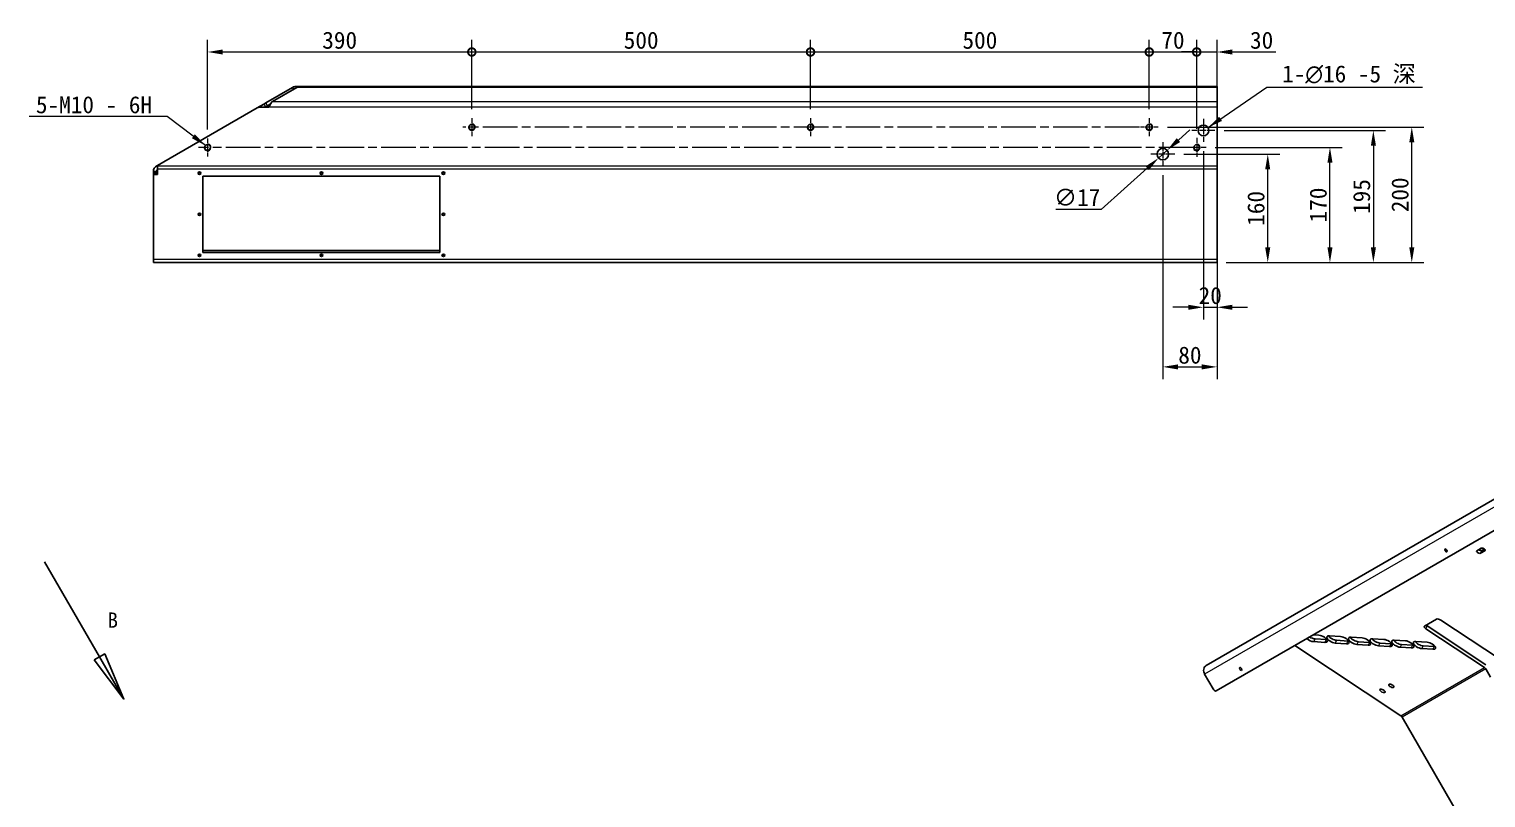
# Model space of a CAD drawing. Header units: millimetres. Extents: x 54 to 7520, y 49 to 5297.
# Drawn here: x 1819 to 3970, y 1290 to 2424 of the extents above; entities that cross this region are included whole.
import ezdxf

# ---------------------------------------------------------------- set-up
doc = ezdxf.new("R2010")
doc.units = ezdxf.units.MM
doc.header["$LTSCALE"] = 9
doc.linetypes.add('CHAIN', pattern=[0.3543, 0.2362, -0.0295, 0.0591, -0.0295])
for name, color, linetype, lineweight, true_color in [('中心标记 (ISO)', 1, 'CHAIN', 18, 0xff0000), ('剖切线 (ISO)', 7, 'CHAIN', 25, 0x008000), ('尺寸 (ISO)', 7, 'Continuous', 18, 0x008000), ('符号 (ISO)', 7, 'Continuous', 18, 0x008000)]:
    doc.layers.add(name, color=color, linetype=linetype, lineweight=lineweight, true_color=true_color)
doc.layers.add('可见 (ISO)', color=7, linetype='Continuous', lineweight=25)
doc.layers.add('可见窄的 (ISO)', color=7, linetype='Continuous', lineweight=18)
doc.styles.add('HZ_33', font='simfang.ttf')
doc.styles.add('最新国标', font='simfang.ttf')
doc.dimstyles.new('默认 (GB)', dxfattribs={"dimscale": 9, "dimtxt": 2.8, "dimasz": 2.5, "dimexe": 2, "dimexo": 1.5, "dimgap": 0.5, "dimtad": 1, "dimtoh": 1, "dimdsep": 46, "dimtxsty": '最新国标', "dimcen": 0.09, "dimdle": 10, "dimclrd": 256, "dimclre": 256, "dimclrt": 256, "dimazin": 2, "dimtfac": 0.535714, "dimtdec": 3, "dimtmove": 0, "dimatfit": 3, "dimfxl": 0, "dimtolj": 1, "dimlwd": -1, "dimlwe": -1, "dimarcsym": 0})
doc.dimstyles.new('默认 (GB)$7', dxfattribs={"dimscale": 9, "dimtxt": 2.8, "dimasz": 2.5, "dimexe": 2, "dimexo": 1.5, "dimgap": 0.5, "dimtad": 1, "dimtoh": 1, "dimdsep": 46, "dimtxsty": '最新国标', "dimcen": 0.09, "dimdle": 10, "dimclrd": 256, "dimclre": 256, "dimclrt": 256, "dimazin": 2, "dimtfac": 0.535714, "dimtdec": 3, "dimtmove": 0, "dimatfit": 3, "dimfxl": 0, "dimtolj": 1, "dimlwd": -1, "dimlwe": -1, "dimarcsym": 0})

# ---------------------------------------------------------------- blocks, each defined once
blk = doc.blocks.new('二维转换剖视图1')
at = {"layer": '剖切线 (ISO)', "linetype": 'Continuous'}
for p, q in [((204.7, 181.99), (213.7, 166.4)), ((214.57, 166.9), (212.83, 165.9)), ((212.83, 165.9), (217.7, 159.48)), ((213.7, 166.4), (217.7, 159.48)), ((217.7, 159.48), (214.57, 166.9))]:
    blk.add_line(p, q, dxfattribs=at)
at = {"layer": '剖切线 (ISO)', "linetype": 'Continuous', "flags": 128}
blk.add_lwpolyline([(212.83, 165.9), (217.7, 159.48), (214.57, 166.9), (212.83, 165.9)], dxfattribs=at)
at = {"layer": '剖切线 (ISO)'}
blk.add_solid([(212.83, 165.9), (217.7, 159.48), (214.57, 166.9), (212.83, 165.9)], dxfattribs=at)
at = {"layer": '剖切线 (ISO)', "insert": (215.03, 171.19), "char_height": 2.5, "attachment_point": 7, "style": 'HZ_33'}
blk.add_mtext('B', dxfattribs=at)
blk = doc.blocks.new('_DotSmall')
at = {"color": 0, "linetype": 'ByBlock', "const_width": 0.5}
blk.add_lwpolyline([(-0.0625, 0, 1), (0.0625, 0, 1)], format="xyb", close=True, dxfattribs=at)
blk = doc.blocks.new('*D71')
at = {"layer": 'Defpoints', "color": 0, "transparency": 16777216}
for p in [(2472.8, 2390.7), (2472.8, 2293), (2082.8, 2263)]:
    blk.add_point(p, dxfattribs=at)
at = {"layer": '尺寸 (ISO)', "color": 116, "true_color": 0x00803f, "transparency": 16777216}
for p, q in [((2082.8, 2276.5), (2082.8, 2408.7)), ((2472.8, 2306.5), (2472.8, 2408.7)), ((2105.3, 2390.7), (2472.8, 2390.7))]:
    blk.add_line(p, q, dxfattribs=at)
blk.add_solid([(2105.3, 2394.4), (2105.3, 2386.9), (2082.8, 2390.7)], dxfattribs=at)
at = {"layer": '尺寸 (ISO)', "color": 116, "true_color": 0x00803f, "transparency": 16777216, "xscale": 22.5, "yscale": 22.5, "zscale": 22.5}
blk.add_blockref('_DotSmall', (2472.8, 2390.7), dxfattribs=at)
at = {"layer": '尺寸 (ISO)', "transparency": 16777216, "insert": (2277.8, 2407.9), "char_height": 25.2, "attachment_point": 5, "style": '最新国标'}
blk.add_mtext('\\A1;390', dxfattribs=at)
blk = doc.blocks.new('*D72')
at = {"layer": 'Defpoints', "color": 0, "transparency": 16777216}
for p in [(3572.8, 2390.7), (3572.8, 2309), (3542.8, 2263.8)]:
    blk.add_point(p, dxfattribs=at)
at = {"layer": '尺寸 (ISO)', "color": 116, "true_color": 0x00803f, "transparency": 16777216}
for p, q in [((3542.8, 2277.3), (3542.8, 2408.7)), ((3572.8, 2322.5), (3572.8, 2408.7)), ((3542.8, 2390.7), (3520.3, 2390.7)), ((3542.8, 2390.7), (3572.8, 2390.7)), ((3595.3, 2390.7), (3659.7, 2390.7))]:
    blk.add_line(p, q, dxfattribs=at)
blk.add_solid([(3595.3, 2394.4), (3595.3, 2386.9), (3572.8, 2390.7)], dxfattribs=at)
at = {"layer": '尺寸 (ISO)', "color": 116, "true_color": 0x00803f, "transparency": 16777216, "xscale": 22.5, "yscale": 22.5, "zscale": 22.5}
blk.add_blockref('_DotSmall', (3542.8, 2390.7), dxfattribs=at)
at = {"layer": '尺寸 (ISO)', "transparency": 16777216, "insert": (3638.7, 2407.9), "char_height": 25.2, "attachment_point": 5, "style": '最新国标'}
blk.add_mtext('\\A1;30', dxfattribs=at)
blk = doc.blocks.new('*D73')
at = {"layer": 'Defpoints', "color": 0, "transparency": 16777216}
for p in [(3542.8, 2390.7), (3472.8, 2293), (3542.8, 2263.8)]:
    blk.add_point(p, dxfattribs=at)
at = {"layer": '尺寸 (ISO)', "color": 116, "true_color": 0x00803f, "transparency": 16777216}
for p, q in [((3472.8, 2306.5), (3472.8, 2408.7)), ((3542.8, 2277.3), (3542.8, 2408.7)), ((3472.8, 2390.7), (3542.8, 2390.7))]:
    blk.add_line(p, q, dxfattribs=at)
at = {"layer": '尺寸 (ISO)', "color": 116, "true_color": 0x00803f, "transparency": 16777216, "xscale": 22.5, "yscale": 22.5, "zscale": 22.5, "rotation": 180}
blk.add_blockref('_DotSmall', (3472.8, 2390.7), dxfattribs=at)
at = {"layer": '尺寸 (ISO)', "color": 116, "true_color": 0x00803f, "transparency": 16777216, "xscale": 22.5, "yscale": 22.5, "zscale": 22.5}
blk.add_blockref('_DotSmall', (3542.8, 2390.7), dxfattribs=at)
at = {"layer": '尺寸 (ISO)', "transparency": 16777216, "insert": (3507.8, 2407.9), "char_height": 25.2, "attachment_point": 5, "style": '最新国标'}
blk.add_mtext('\\A1;70', dxfattribs=at)
blk = doc.blocks.new('*D74')
at = {"layer": 'Defpoints', "color": 0, "transparency": 16777216}
for p in [(3472.8, 2390.7), (2972.8, 2293), (3472.8, 2293)]:
    blk.add_point(p, dxfattribs=at)
at = {"layer": '尺寸 (ISO)', "color": 116, "true_color": 0x00803f, "transparency": 16777216}
for p, q in [((2972.8, 2306.5), (2972.8, 2408.7)), ((3472.8, 2306.5), (3472.8, 2408.7)), ((2972.8, 2390.7), (3472.8, 2390.7))]:
    blk.add_line(p, q, dxfattribs=at)
at = {"layer": '尺寸 (ISO)', "color": 116, "true_color": 0x00803f, "transparency": 16777216, "xscale": 22.5, "yscale": 22.5, "zscale": 22.5, "rotation": 180}
blk.add_blockref('_DotSmall', (2972.8, 2390.7), dxfattribs=at)
at = {"layer": '尺寸 (ISO)', "color": 116, "true_color": 0x00803f, "transparency": 16777216, "xscale": 22.5, "yscale": 22.5, "zscale": 22.5}
blk.add_blockref('_DotSmall', (3472.8, 2390.7), dxfattribs=at)
at = {"layer": '尺寸 (ISO)', "transparency": 16777216, "insert": (3222.8, 2407.9), "char_height": 25.2, "attachment_point": 5, "style": '最新国标'}
blk.add_mtext('\\A1;500', dxfattribs=at)
blk = doc.blocks.new('*D75')
at = {"layer": 'Defpoints', "color": 0, "transparency": 16777216}
for p in [(2972.8, 2390.7), (2472.8, 2293), (2972.8, 2293)]:
    blk.add_point(p, dxfattribs=at)
at = {"layer": '尺寸 (ISO)', "color": 116, "true_color": 0x00803f, "transparency": 16777216}
for p, q in [((2472.8, 2306.5), (2472.8, 2408.7)), ((2972.8, 2306.5), (2972.8, 2408.7)), ((2472.8, 2390.7), (2972.8, 2390.7))]:
    blk.add_line(p, q, dxfattribs=at)
at = {"layer": '尺寸 (ISO)', "color": 116, "true_color": 0x00803f, "transparency": 16777216, "xscale": 22.5, "yscale": 22.5, "zscale": 22.5, "rotation": 180}
blk.add_blockref('_DotSmall', (2472.8, 2390.7), dxfattribs=at)
at = {"layer": '尺寸 (ISO)', "color": 116, "true_color": 0x00803f, "transparency": 16777216, "xscale": 22.5, "yscale": 22.5, "zscale": 22.5}
blk.add_blockref('_DotSmall', (2972.8, 2390.7), dxfattribs=at)
at = {"layer": '尺寸 (ISO)', "transparency": 16777216, "insert": (2722.8, 2407.9), "char_height": 25.2, "attachment_point": 5, "style": '最新国标'}
blk.add_mtext('\\A1;500', dxfattribs=at)
blk = doc.blocks.new('*D76')
at = {"layer": 'Defpoints', "color": 0, "transparency": 16777216}
for p in [(3492.8, 2222.3), (3572.8, 2084.8), (3572.8, 1925.8)]:
    blk.add_point(p, dxfattribs=at)
at = {"layer": '尺寸 (ISO)', "color": 116, "true_color": 0x00803f, "transparency": 16777216}
for p, q in [((3492.8, 2208.8), (3492.8, 1907.8)), ((3572.8, 2071.3), (3572.8, 1907.8)), ((3515.3, 1925.8), (3550.3, 1925.8))]:
    blk.add_line(p, q, dxfattribs=at)
for points in [[(3515.3, 1929.5), (3515.3, 1922), (3492.8, 1925.8)], [(3550.3, 1929.5), (3550.3, 1922), (3572.8, 1925.8)]]:
    blk.add_solid(points, dxfattribs=at)
at = {"layer": '尺寸 (ISO)', "transparency": 16777216, "insert": (3532.8, 1943), "char_height": 25.2, "attachment_point": 5, "style": '最新国标'}
blk.add_mtext('\\A1;80', dxfattribs=at)
blk = doc.blocks.new('*D77')
at = {"layer": 'Defpoints', "color": 0, "transparency": 16777216}
for p in [(3499.1, 2245.5), (3486.5, 2234.1)]:
    blk.add_point(p, dxfattribs=at)
at = {"layer": '尺寸 (ISO)', "color": 116, "true_color": 0x00803f, "transparency": 16777216}
for p, q in [((3515.9, 2260.6), (3532.6, 2275.6)), ((3499.1, 2245.5), (3486.5, 2234.1)), ((3469.8, 2219.1), (3402, 2158)), ((3402, 2158), (3335, 2158))]:
    blk.add_line(p, q, dxfattribs=at)
for points in [[(3513.3, 2263.4), (3518.4, 2257.8), (3499.1, 2245.5)], [(3467.3, 2221.9), (3472.3, 2216.3), (3486.5, 2234.1)]]:
    blk.add_solid(points, dxfattribs=at)
at = {"layer": '尺寸 (ISO)', "transparency": 16777216, "insert": (3366.3, 2176), "char_height": 25.2, "attachment_point": 5, "style": '最新国标'}
blk.add_mtext('\\A1;∅17', dxfattribs=at)
blk = doc.blocks.new('*D78')
at = {"layer": 'Defpoints', "color": 0, "transparency": 16777216}
for p in [(3510.3, 2239.8), (3647.7, 2239.8), (3572.8, 2079.8)]:
    blk.add_point(p, dxfattribs=at)
at = {"layer": '尺寸 (ISO)', "color": 116, "true_color": 0x00803f, "transparency": 16777216}
for p, q in [((3523.8, 2239.8), (3665.7, 2239.8)), ((3647.7, 2102.3), (3647.7, 2217.3)), ((3586.3, 2079.8), (3665.7, 2079.8))]:
    blk.add_line(p, q, dxfattribs=at)
for points in [[(3643.9, 2217.3), (3651.4, 2217.3), (3647.7, 2239.8)], [(3643.9, 2102.3), (3651.4, 2102.3), (3647.7, 2079.8)]]:
    blk.add_solid(points, dxfattribs=at)
at = {"layer": '尺寸 (ISO)', "transparency": 16777216, "insert": (3630.4, 2159.8), "char_height": 25.2, "attachment_point": 5, "rotation": 90, "style": '最新国标'}
blk.add_mtext('\\A1;160', dxfattribs=at)
blk = doc.blocks.new('*D79')
at = {"layer": 'Defpoints', "color": 0, "transparency": 16777216}
for p in [(3556.8, 2249.8), (3739.5, 2249.8), (3572.8, 2079.8)]:
    blk.add_point(p, dxfattribs=at)
at = {"layer": '尺寸 (ISO)', "color": 116, "true_color": 0x00803f, "transparency": 16777216}
for p, q in [((3570.3, 2249.8), (3757.5, 2249.8)), ((3739.5, 2102.3), (3739.5, 2227.3)), ((3586.3, 2079.8), (3757.5, 2079.8))]:
    blk.add_line(p, q, dxfattribs=at)
for points in [[(3735.8, 2227.3), (3743.3, 2227.3), (3739.5, 2249.8)], [(3735.8, 2102.3), (3743.3, 2102.3), (3739.5, 2079.8)]]:
    blk.add_solid(points, dxfattribs=at)
at = {"layer": '尺寸 (ISO)', "transparency": 16777216, "insert": (3722.3, 2164.8), "char_height": 25.2, "attachment_point": 5, "rotation": 90, "style": '最新国标'}
blk.add_mtext('\\A1;170', dxfattribs=at)
blk = doc.blocks.new('*D80')
at = {"layer": 'Defpoints', "color": 0, "transparency": 16777216}
for p in [(3486, 2279.8), (3860.3, 2279.8), (3572.8, 2079.8)]:
    blk.add_point(p, dxfattribs=at)
at = {"layer": '尺寸 (ISO)', "color": 116, "true_color": 0x00803f, "transparency": 16777216}
for p, q in [((3499.5, 2279.8), (3878.3, 2279.8)), ((3860.3, 2102.3), (3860.3, 2257.3)), ((3586.3, 2079.8), (3878.3, 2079.8))]:
    blk.add_line(p, q, dxfattribs=at)
for points in [[(3856.6, 2257.3), (3864.1, 2257.3), (3860.3, 2279.8)], [(3856.6, 2102.3), (3864.1, 2102.3), (3860.3, 2079.8)]]:
    blk.add_solid(points, dxfattribs=at)
at = {"layer": '尺寸 (ISO)', "transparency": 16777216, "insert": (3843.1, 2179.8), "char_height": 25.2, "attachment_point": 5, "rotation": 90, "style": '最新国标'}
blk.add_mtext('\\A1;200', dxfattribs=at)
blk = doc.blocks.new('*D112')
at = {"layer": 'Defpoints', "color": 0, "transparency": 16777216}
for p in [(3569.8, 2274.8), (3572.8, 2079.8), (3803.6, 2079.8)]:
    blk.add_point(p, dxfattribs=at)
at = {"layer": '尺寸 (ISO)', "color": 116, "true_color": 0x00803f, "transparency": 16777216}
for p, q in [((3583.3, 2274.8), (3821.6, 2274.8)), ((3803.6, 2252.3), (3803.6, 2102.3)), ((3586.3, 2079.8), (3821.6, 2079.8))]:
    blk.add_line(p, q, dxfattribs=at)
for points in [[(3799.9, 2252.3), (3807.4, 2252.3), (3803.6, 2274.8)], [(3799.9, 2102.3), (3807.4, 2102.3), (3803.6, 2079.8)]]:
    blk.add_solid(points, dxfattribs=at)
at = {"layer": '尺寸 (ISO)', "transparency": 16777216, "insert": (3786.4, 2177.3), "char_height": 25.2, "attachment_point": 5, "rotation": 90, "style": '最新国标'}
blk.add_mtext('\\A1;195', dxfattribs=at)
blk = doc.blocks.new('*D116')
at = {"layer": 'Defpoints', "color": 0, "transparency": 16777216}
for p in [(3552.8, 2257.8), (3572.8, 2222.5), (3572.8, 2013.8)]:
    blk.add_point(p, dxfattribs=at)
at = {"layer": '尺寸 (ISO)', "color": 116, "true_color": 0x00803f, "transparency": 16777216}
for p, q in [((3552.8, 2244.3), (3552.8, 1995.8)), ((3572.8, 2209), (3572.8, 1995.8)), ((3530.3, 2013.8), (3507.8, 2013.8)), ((3552.8, 2013.8), (3572.8, 2013.8)), ((3595.3, 2013.8), (3617.8, 2013.8))]:
    blk.add_line(p, q, dxfattribs=at)
for points in [[(3530.3, 2017.5), (3530.3, 2010), (3552.8, 2013.8)], [(3595.3, 2017.5), (3595.3, 2010), (3572.8, 2013.8)]]:
    blk.add_solid(points, dxfattribs=at)
at = {"layer": '尺寸 (ISO)', "transparency": 16777216, "insert": (3562.8, 2031), "char_height": 25.2, "attachment_point": 5, "style": '最新国标'}
blk.add_mtext('\\A1;20', dxfattribs=at)

msp = doc.modelspace()

# ---------------------------------------------------------------- linework, layer by layer
at = {"layer": '中心标记 (ISO)', "ltscale": 23.990969}
for p, q in [((3458.2757, 2279.8212), (2459.6349, 2279.8212)), ((3537.6992, 2249.8212), (2069.6349, 2249.8212))]:
    msp.add_line(p, q, dxfattribs=at)
at = {"layer": '中心标记 (ISO)', "ltscale": 3.256479}
for p, q in [((2472.8229, 2293.0092), (2472.8229, 2266.6332)), ((2986.0109, 2279.8212), (2959.6349, 2279.8212)), ((2972.8229, 2293.0092), (2972.8229, 2266.6332)), ((3486.0109, 2279.8212), (3459.6349, 2279.8212)), ((3472.8229, 2293.0092), (3472.8229, 2266.6332)), ((2082.8229, 2263.0092), (2082.8229, 2236.6332))]:
    msp.add_line(p, q, dxfattribs=at)
at = {"layer": '中心标记 (ISO)', "ltscale": 4.197795}
for p, q in [((3552.8229, 2291.8212), (3552.8229, 2257.8212)), ((3569.8229, 2274.8212), (3535.8229, 2274.8212))]:
    msp.add_line(p, q, dxfattribs=at)
at = {"layer": '中心标记 (ISO)', "ltscale": 3.45699}
for p, q in [((3542.8229, 2263.8212), (3542.8229, 2235.8212)), ((3556.8229, 2249.8212), (3528.8229, 2249.8212))]:
    msp.add_line(p, q, dxfattribs=at)
at = {"layer": '中心标记 (ISO)', "ltscale": 4.321262}
for p, q in [((3510.3229, 2239.8212), (3475.3229, 2239.8212)), ((3492.8229, 2257.3212), (3492.8229, 2222.3212))]:
    msp.add_line(p, q, dxfattribs=at)
at = {"layer": '可见 (ISO)'}
for p, q in [((2208.3484, 2338.4814), (2168.5879, 2315.5257)), ((2178.4031, 2317.7079), (2214.3839, 2338.4814)), ((2209.8572, 2335.868), (2208.3484, 2338.4814)), ((2213.3484, 2339.8212), (2214.3839, 2339.8212)), ((2213.3484, 2337.8836), (2213.3484, 2339.8212)), ((2214.3839, 2339.8212), (2214.3839, 2338.4814)), ((2214.3839, 2339.8212), (3572.8229, 2339.8212)), ((3572.8229, 2338.4814), (3572.8229, 2339.8212)), ((3572.8229, 2338.4814), (3572.8229, 2317.7079)), ((2156.2073, 2308.3778), (2008.8228, 2223.2853)), ((2165.7532, 2313.8891), (2156.2073, 2308.3778)), ((2173.4031, 2309.0477), (2158.7073, 2309.0477)), ((2165.7532, 2313.8891), (2168.5879, 2315.5257)), ((2167.3676, 2309.0477), (2168.2532, 2309.559)), ((2171.0879, 2311.1956), (2168.2532, 2309.559)), ((2175.8452, 2313.9422), (2171.0879, 2311.1956)), ((3572.8229, 2309.0477), (3572.8229, 2317.7079)), ((3572.8229, 2309.0477), (3572.8229, 2222.5007)), ((2007.8228, 2222.7079), (2008.8228, 2223.2853)), ((2008.8228, 2223.2853), (2008.8228, 2222.5007)), ((2008.8228, 2222.5007), (2008.8228, 2217.5007)), ((2008.8228, 2209.7064), (2008.8228, 2217.5007)), ((3572.8229, 2217.5007), (3572.8229, 2222.5007)), ((3572.8229, 2217.5007), (3572.8229, 2084.8212)), ((2002.8228, 2214.0477), (2002.8228, 2212.2064)), ((2002.8228, 2209.7064), (2002.8228, 2212.2064)), ((2008.8228, 2212.2064), (2002.8228, 2212.2064)), ((2002.8228, 2084.8212), (2002.8228, 2209.7064)), ((2008.8228, 2209.7064), (2002.8228, 2209.7064)), ((2007.8228, 2212.2064), (2007.8228, 2214.0477)), ((2075.8228, 2094.8693), (2075.8228, 2207.4526)), ((2075.8228, 2207.4526), (2425.8228, 2207.4526)), ((2425.8228, 2207.4526), (2425.8228, 2094.8693)), ((2075.8228, 2097.3693), (2425.8228, 2097.3693)), ((2425.8228, 2094.8693), (2075.8228, 2094.8693)), ((2002.8228, 2084.8212), (2002.8228, 2079.8212)), ((3572.8229, 2079.8212), (2002.8228, 2079.8212)), ((2012.8228, 2079.8212), (2042.8228, 2079.8212)), ((2042.8228, 2079.8212), (2042.8228, 2079.8212)), ((3532.8229, 2079.8212), (3532.8229, 2079.8212)), ((3532.8229, 2079.8212), (3562.8229, 2079.8212)), ((3572.8229, 2079.8212), (3572.8229, 2084.8212)), ((3556.9955, 1485.1053), (4134.071, 1818.28)), ((4151.4647, 1782.1342), (3571.6606, 1447.3841)), ((3956.1437, 1654.3933), (3962.6388, 1658.1433)), ((3963.7973, 1654.6989), (3967.4545, 1656.8104)), ((3968.2949, 1654.4089), (3961.7997, 1650.6589)), ((3879.0732, 1543.1701), (3896.8267, 1553.4201)), ((3903.0318, 1552.0027), (3989.7482, 1494.7479)), ((3715.0766, 1530.1854), (3723.144, 1529.6651)), ((3738.7241, 1528.6603), (3755.0832, 1527.6052)), ((3967.6645, 1481.9979), (3880.9482, 1539.2527)), ((3882.9458, 1543.2927), (3969.6621, 1486.0379)), ((3687.4859, 1514.2559), (3844.2559, 1410.7479)), ((3731.8425, 1519.0988), (3715.4834, 1520.1538)), ((3717.481, 1524.1939), (3733.8401, 1523.1388)), ((3763.7818, 1517.0389), (3747.4226, 1518.094)), ((3749.4202, 1522.134), (3765.7794, 1521.079)), ((3770.6634, 1526.6004), (3787.0225, 1525.5454)), ((3795.721, 1514.979), (3779.3619, 1516.0341)), ((3781.3595, 1520.0742), (3797.7186, 1519.0191)), ((3802.6026, 1524.5406), (3818.9617, 1523.4855)), ((3827.6603, 1512.9192), (3811.3012, 1513.9742)), ((3813.2988, 1518.0143), (3829.6579, 1516.9592)), ((3834.5419, 1522.4807), (3850.901, 1521.4257)), ((3859.5996, 1510.8593), (3843.2404, 1511.9144)), ((3845.238, 1515.9544), (3861.5972, 1514.8994)), ((3866.4811, 1520.4209), (3882.8403, 1519.3658)), ((3891.5388, 1508.7995), (3875.1797, 1509.8545)), ((3877.1773, 1513.8946), (3893.5364, 1512.8395)), ((3566.9955, 1450.4643), (3554.4955, 1472.1149)), ((3976.6542, 1467.5876), (3969.4169, 1480.1229)), ((4505.7455, 266.1744), (3846.0083, 1408.8729))]:
    msp.add_line(p, q, dxfattribs=at)
for centre, radius in [((2472.8229, 2279.8212), 4.188), ((2972.8229, 2279.8212), 4.188), ((3472.8229, 2279.8212), 4.188), ((3552.8229, 2274.8212), 8), ((2082.8229, 2249.8212), 4.188), ((3492.8229, 2239.8212), 8.5), ((3542.8229, 2249.8212), 4.188)]:
    msp.add_circle(centre, radius, dxfattribs=at)
for centre, radius, start, end in [((2213.3484, 2329.8212), 10, 90, 120), ((2158.7073, 2304.0477), 5, 90, 120), ((2012.8228, 2214.0477), 10, 120, 180), ((2012.8228, 2214.0477), 5, 143.1301024, 180), ((2012.8228, 2089.8212), 10, 269.7929805, 270), ((3562.8229, 2089.8212), 10, 270, 270.2070195)]:
    msp.add_arc(centre, radius, start, end, dxfattribs=at)
for centre, major_axis, ratio in [((2070.8228, 2211.7827), (2.067, 0), 0.866025404), ((2250.8228, 2211.7827), (2.067, 0), 0.866025404), ((2430.8228, 2211.7827), (2.067, 0), 0.866025404), ((2070.8228, 2151.1609), (2.067, 0), 0.866025404), ((2430.8228, 2151.1609), (2.067, 0), 0.866025404), ((2070.8228, 2090.5392), (2.067, 0), 0.866025404), ((2250.8228, 2090.5392), (2.067, 0), 0.866025404), ((2430.8228, 2090.5392), (2.067, 0), 0.866025404), ((3910.9057, 1654.7944), (1.2292, -2.1291), 0.5), ((3607.7968, 1479.7944), (1.2292, -2.1291), 0.5), ((3817.1357, 1447.4105), (-3.7542, 1.8562), 0.433012702), ((3830.1261, 1454.9105), (-3.7542, 1.8562), 0.433012702)]:
    msp.add_ellipse(centre, major_axis=major_axis, ratio=ratio, dxfattribs=at)
for centre, major_axis, ratio, start_param, end_param in [((2070.8228, 2214.2827), (2.067, 0), 0.866025404, 3.914605395, 5.510172566), ((2250.8228, 2214.2827), (2.067, 0), 0.866025404, 3.914605395, 5.510172566), ((2430.8228, 2214.2827), (2.067, 0), 0.866025404, 3.914605395, 5.510172566), ((2070.8228, 2153.6609), (2.067, 0), 0.866025404, 3.914605395, 5.510172566), ((2430.8228, 2153.6609), (2.067, 0), 0.866025404, 3.914605395, 5.510172566), ((2070.8228, 2093.0392), (2.067, 0), 0.866025404, 3.914605395, 5.510172566), ((2250.8228, 2093.0392), (2.067, 0), 0.866025404, 3.914605395, 5.510172566), ((2430.8228, 2093.0392), (2.067, 0), 0.866025404, 3.914605395, 5.510172566), ((3960.9693, 1656.5661), (3.1374, -1.5513), 0.433012702, 4.255231053, 6.002150406), ((3965.4669, 1656.2761), (-3.1374, 1.5513), 0.433012702, 2.860557752, 6.002150406), ((3958.9717, 1652.5261), (3.1374, -1.5513), 0.433012702, 2.860557752, 6.002150406), ((3900.8668, 1550.7527), (-4.482, 2.2161), 0.433012702, 4.431354079, 6.002150406), ((3713.1317, 1529.477), (8.0677, -3.989), 0.433012702, 4.477428027, 5.47855163), ((3727.4932, 1524.3819), (8.0677, -3.989), 0.433012702, 5.47855163, 8.620144284), ((3743.0734, 1523.3771), (-8.0677, 3.989), 0.433012702, 5.47855163, 8.620144284), ((3745.071, 1527.4172), (8.0677, -3.989), 0.433012702, 3.758163157, 5.47855163), ((3759.4325, 1522.3221), (8.0677, -3.989), 0.433012702, 5.47855163, 8.620144284), ((3775.0126, 1521.3173), (-8.0677, 3.989), 0.433012702, 5.47855163, 8.620144284), ((3883.1132, 1540.5027), (-4.482, 2.2161), 0.433012702, 6.002150406, 7.572946732), ((3885.1108, 1544.5427), (-4.482, 2.2161), 0.433012702, 0.85339439, 1.289761425), ((3711.1341, 1525.437), (-8.0677, 3.989), 0.433012702, 1.011491539, 2.336958976), ((3729.4908, 1528.422), (8.0677, -3.989), 0.433012702, 5.47855163, 5.666614804), ((3761.4301, 1526.3621), (8.0677, -3.989), 0.433012702, 5.47855163, 5.666614804), ((3777.0102, 1525.3573), (8.0677, -3.989), 0.433012702, 3.758163157, 5.47855163), ((3791.3718, 1520.2622), (8.0677, -3.989), 0.433012702, 5.47855163, 8.620144284), ((3806.9519, 1519.2574), (-8.0677, 3.989), 0.433012702, 5.47855163, 8.620144284), ((3793.3694, 1524.3023), (8.0677, -3.989), 0.433012702, 5.47855163, 5.666614804), ((3808.9495, 1523.2975), (8.0677, -3.989), 0.433012702, 3.758163157, 5.47855163), ((3823.311, 1518.2024), (8.0677, -3.989), 0.433012702, 5.47855163, 8.620144284), ((3838.8912, 1517.1975), (-8.0677, 3.989), 0.433012702, 5.47855163, 8.620144284), ((3825.3086, 1522.2424), (8.0677, -3.989), 0.433012702, 5.47855163, 5.666614804), ((3840.8887, 1521.2376), (8.0677, -3.989), 0.433012702, 3.758163157, 5.47855163), ((3855.2503, 1516.1425), (8.0677, -3.989), 0.433012702, 5.47855163, 8.620144284), ((3857.2479, 1520.1826), (8.0677, -3.989), 0.433012702, 5.47855163, 5.666614804), ((3870.8304, 1515.1377), (-8.0677, 3.989), 0.433012702, 5.47855163, 8.620144284), ((3872.828, 1519.1777), (8.0677, -3.989), 0.433012702, 3.758163157, 5.47855163), ((3887.1895, 1514.0826), (8.0677, -3.989), 0.433012702, 5.47855163, 8.620144284), ((3889.1871, 1518.1227), (8.0677, -3.989), 0.433012702, 5.47855163, 5.666614804), ((3561.9955, 1476.445), (-5, 8.6603), 0.866025404, 0, 1.570796327), ((3965.6669, 1477.9578), (-2.5, 4.3301), 0.866025404, 4.71238898, 5.235987756), ((3569.1606, 1451.7143), (2.5, -4.3301), 0.5, 4.71238898, 6.283185307), ((3842.2583, 1406.7078), (2.5, -4.3301), 0.866025404, 1.570796327, 2.094395102)]:
    msp.add_ellipse(centre, major_axis=major_axis, ratio=ratio, start_param=start_param, end_param=end_param, dxfattribs=at)
msp.add_open_spline([(2173.4031, 2309.0477), (2174.6016, 2311.5577), (2175.8, 2314.0546), (2176.9984, 2315.886), (2177.4667, 2316.6015), (2177.9349, 2317.2176), (2178.4031, 2317.7079)], degree=3, knots=[0, 0, 0, 0, 0.752999647, 0.752999647, 0.752999647, 1.047197551, 1.047197551, 1.047197551, 1.047197551], dxfattribs=at)
at = {"layer": '可见窄的 (ISO)'}
for p, q in [((3572.8229, 2338.4814), (2214.3839, 2338.4814)), ((2165.7532, 2313.8891), (2168.2532, 2309.559)), ((2171.0879, 2311.1956), (2168.5879, 2315.5257)), ((3572.8229, 2309.0477), (2173.4031, 2309.0477)), ((2178.4031, 2317.7079), (3572.8229, 2317.7079)), ((2008.8228, 2220.9759), (2007.8228, 2222.7079)), ((2008.8228, 2222.5007), (3572.8229, 2222.5007)), ((3572.8229, 2217.5007), (2008.8228, 2217.5007)), ((2007.8228, 2214.0477), (2002.8228, 2214.0477)), ((2002.8228, 2084.8212), (3572.8229, 2084.8212)), ((2012.8228, 2079.8212), (2012.8228, 2079.8212)), ((3562.8229, 2079.8212), (3562.8229, 2079.8212)), ((4136.4647, 1808.115), (3554.4955, 1472.1149)), ((3963.7973, 1654.6989), (3961.7997, 1650.6589)), ((3968.6675, 1655.1624), (3968.2949, 1654.4089)), ((3880.9482, 1539.2527), (3882.9458, 1543.2927)), ((3717.481, 1524.1939), (3715.4834, 1520.1538)), ((3733.8401, 1523.1388), (3731.8425, 1519.0988)), ((3749.4202, 1522.134), (3747.4226, 1518.094)), ((3765.7794, 1521.079), (3763.7818, 1517.0389)), ((3781.3595, 1520.0742), (3779.3619, 1516.0341)), ((3797.7186, 1519.0191), (3795.721, 1514.979)), ((3813.2988, 1518.0143), (3811.3012, 1513.9742)), ((3829.6579, 1516.9592), (3827.6603, 1512.9192)), ((3845.238, 1515.9544), (3843.2404, 1511.9144)), ((3861.5972, 1514.8994), (3859.5996, 1510.8593)), ((3877.1773, 1513.8946), (3875.1797, 1509.8545)), ((3893.5364, 1512.8395), (3891.5388, 1508.7995)), ((3844.2559, 1410.7479), (3967.6645, 1481.9979)), ((3969.4169, 1480.1229), (3846.0083, 1408.8729))]:
    msp.add_line(p, q, dxfattribs=at)
for centre in [(2472.8229, 2279.8212), (2972.8229, 2279.8212), (3472.8229, 2279.8212), (2082.8229, 2249.8212), (3542.8229, 2249.8212)]:
    msp.add_arc(centre, 5, 170, 80, dxfattribs=at)

# ---------------------------------------------------------------- block references
at = {"layer": '剖切线 (ISO)', "xscale": 9, "yscale": 9, "zscale": 9}
msp.add_blockref('二维转换剖视图1', (0, 0), dxfattribs=at)

# ---------------------------------------------------------------- texts
at = {"layer": '符号 (ISO)', "char_height": 25.2, "line_spacing_factor": 0.49, "style": '最新国标'}
for s, insert, width, attachment_point in [('1-\\fAIGDT|b0|i0;{\\H25.2000;n}\\fFangSong|b0|i0;{\\H25.2000;16 -5 深}', (3668.8898, 2343.1864), 219.040842, 7), ('5-M10 - 6H', (2000.8396, 2299.8135), 190.5179, 9)]:
    msp.add_mtext(s, dxfattribs=dict(at, insert=insert, width=width, attachment_point=attachment_point))

# ---------------------------------------------------------------- dimensions: what is measured, and where the dimension line sits
at = {"layer": '尺寸 (ISO)', "color": 116, "true_color": 0x00803f}
for base, p1, p2, angle, override, picture, middle in [((2472.8229, 2390.6569), (2082.8229, 2263.0092), (2472.8229, 2293.0092), 180, {"dimgap": 0.5, "dimtoh": 0, "dimdec": 2, "dimblk2": 'DotSmall', "dimsah": 1, "dimdle": 0, "dimtol": 0, "dimlim": 0, "dimtp": 0, "dimtm": 0, "dimtdec": 3, "dimtofl": 0, "dimatfit": 1}, '*D71', (2277.8229, 2390.6569)), ((2972.8229, 2390.6569), (2472.8229, 2293.0092), (2972.8229, 2293.0092), 180, {"dimgap": 0.5, "dimtoh": 0, "dimdec": 2, "dimblk1": 'DotSmall', "dimblk2": 'DotSmall', "dimsah": 1, "dimdle": 0, "dimtol": 0, "dimlim": 0, "dimtp": 0, "dimtm": 0, "dimtdec": 3, "dimtofl": 0, "dimatfit": 1}, '*D75', (2722.8229, 2390.6569)), ((3472.8229, 2390.6569), (2972.8229, 2293.0092), (3472.8229, 2293.0092), 180, {"dimgap": 0.5, "dimtoh": 0, "dimdec": 2, "dimblk1": 'DotSmall', "dimblk2": 'DotSmall', "dimsah": 1, "dimdle": 0, "dimtol": 0, "dimlim": 0, "dimtp": 0, "dimtm": 0, "dimtdec": 3, "dimtofl": 0, "dimatfit": 1}, '*D74', (3222.8229, 2390.6569)), ((3542.8229, 2390.6569), (3472.8229, 2293.0092), (3542.8229, 2263.8212), 180, {"dimgap": 0.5, "dimtoh": 0, "dimdec": 2, "dimblk1": 'DotSmall', "dimblk2": 'DotSmall', "dimsah": 1, "dimdle": 0, "dimtol": 0, "dimlim": 0, "dimtp": 0, "dimtm": 0, "dimtdec": 3, "dimtofl": 0, "dimatfit": 1}, '*D73', (3507.8229, 2390.6569)), ((3572.8229, 2390.6569), (3542.8229, 2263.8212), (3572.8229, 2309.0477), 180, {"dimgap": 0.5, "dimtoh": 0, "dimdec": 2, "dimblk1": 'DotSmall', "dimsah": 1, "dimdle": 0, "dimtol": 0, "dimlim": 0, "dimtp": 0, "dimtm": 0, "dimtdec": 3, "dimtofl": 1, "dimatfit": 1}, '*D72', (3638.7389, 2390.6569)), ((3860.3034, 2279.8212), (3572.8229, 2079.8212), (3486.0109, 2279.8212), 90, {"dimgap": 0.5, "dimtoh": 0, "dimdec": 2, "dimtol": 0, "dimlim": 0, "dimtp": 0, "dimtm": 0, "dimtdec": 3, "dimtofl": 0, "dimatfit": 1}, '*D80', (3860.3034, 2179.8212)), ((3572.8229, 2013.7742), (3552.8229, 2257.8212), (3572.8229, 2222.5007), 180, {"dimgap": 0.5, "dimtoh": 0, "dimdec": 2, "dimtol": 0, "dimlim": 0, "dimtp": 0, "dimtm": 0, "dimtdec": 3, "dimtofl": 1, "dimatfit": 1}, '*D116', (3562.8229, 2013.7742)), ((3803.6043, 2079.8212), (3569.8229, 2274.8212), (3572.8229, 2079.8212), 90, {"dimgap": 0.5, "dimtoh": 0, "dimdec": 2, "dimtol": 0, "dimlim": 0, "dimtp": 0, "dimtm": 0, "dimtdec": 3, "dimtofl": 0, "dimatfit": 1}, '*D112', (3803.6043, 2177.3212)), ((3647.6683, 2239.8212), (3572.8229, 2079.8212), (3510.3229, 2239.8212), 90, {"dimgap": 0.5, "dimtoh": 0, "dimdec": 2, "dimtol": 0, "dimlim": 0, "dimtp": 0, "dimtm": 0, "dimtdec": 3, "dimtofl": 0, "dimatfit": 1}, '*D78', (3647.6683, 2159.8212)), ((3739.5145, 2249.8212), (3572.8229, 2079.8212), (3556.8229, 2249.8212), 90, {"dimgap": 0.5, "dimtoh": 0, "dimdec": 2, "dimtol": 0, "dimlim": 0, "dimtp": 0, "dimtm": 0, "dimtdec": 3, "dimtofl": 0, "dimatfit": 1}, '*D79', (3739.5145, 2164.8212)), ((3572.8229, 1925.7958), (3492.8229, 2222.3212), (3572.8229, 2084.8212), 180, {"dimgap": 0.5, "dimtoh": 0, "dimdec": 2, "dimtol": 0, "dimlim": 0, "dimtp": 0, "dimtm": 0, "dimtdec": 3, "dimtofl": 0, "dimatfit": 1}, '*D76', (3532.8229, 1925.7958))]:
    dim = msp.add_linear_dim(base=base, p1=p1, p2=p2, angle=angle, dimstyle='默认 (GB)', override=override, dxfattribs=at)
    dim.commit()
    dim.dimension.update_dxf_attribs({"geometry": picture, "text_midpoint": middle, "dimtype": 160})
dim = msp.add_diameter_dim_2p(p1=(3499.139, 2245.5095), p2=(3486.5068, 2234.1329), dimstyle='默认 (GB)', override={"dimgap": 0.5, "dimtih": 1, "dimdec": 2, "dimlfac": 1, "dimtol": 0, "dimlim": 0, "dimtp": 0, "dimtm": 0, "dimtdec": 3, "dimatfit": 2}, dxfattribs=at)
dim.commit()
dim.dimension.update_dxf_attribs({"geometry": '*D77', "text_midpoint": (3366.2763, 2158.0479), "dimtype": 163})

# ---------------------------------------------------------------- leaders
at = {"layer": '符号 (ISO)', "annotation_type": 0, "has_hookline": 1}
for points, hookline_direction, text_width in [([(3559.5322, 2279.1783), (3646.3898, 2338.9864), (3668.8898, 2338.9864)], 0, 207.0087), ([(2079.7119, 2252.6249), (2023.3396, 2295.6135), (2000.8396, 2295.6135)], 1, 181.44)]:
    msp.add_leader(points, dimstyle='默认 (GB)$7', override={"dimgap": 0, "dimtad": 1}, dxfattribs=dict(at, hookline_direction=hookline_direction, text_width=text_width))

doc.saveas('drawing.dxf')
